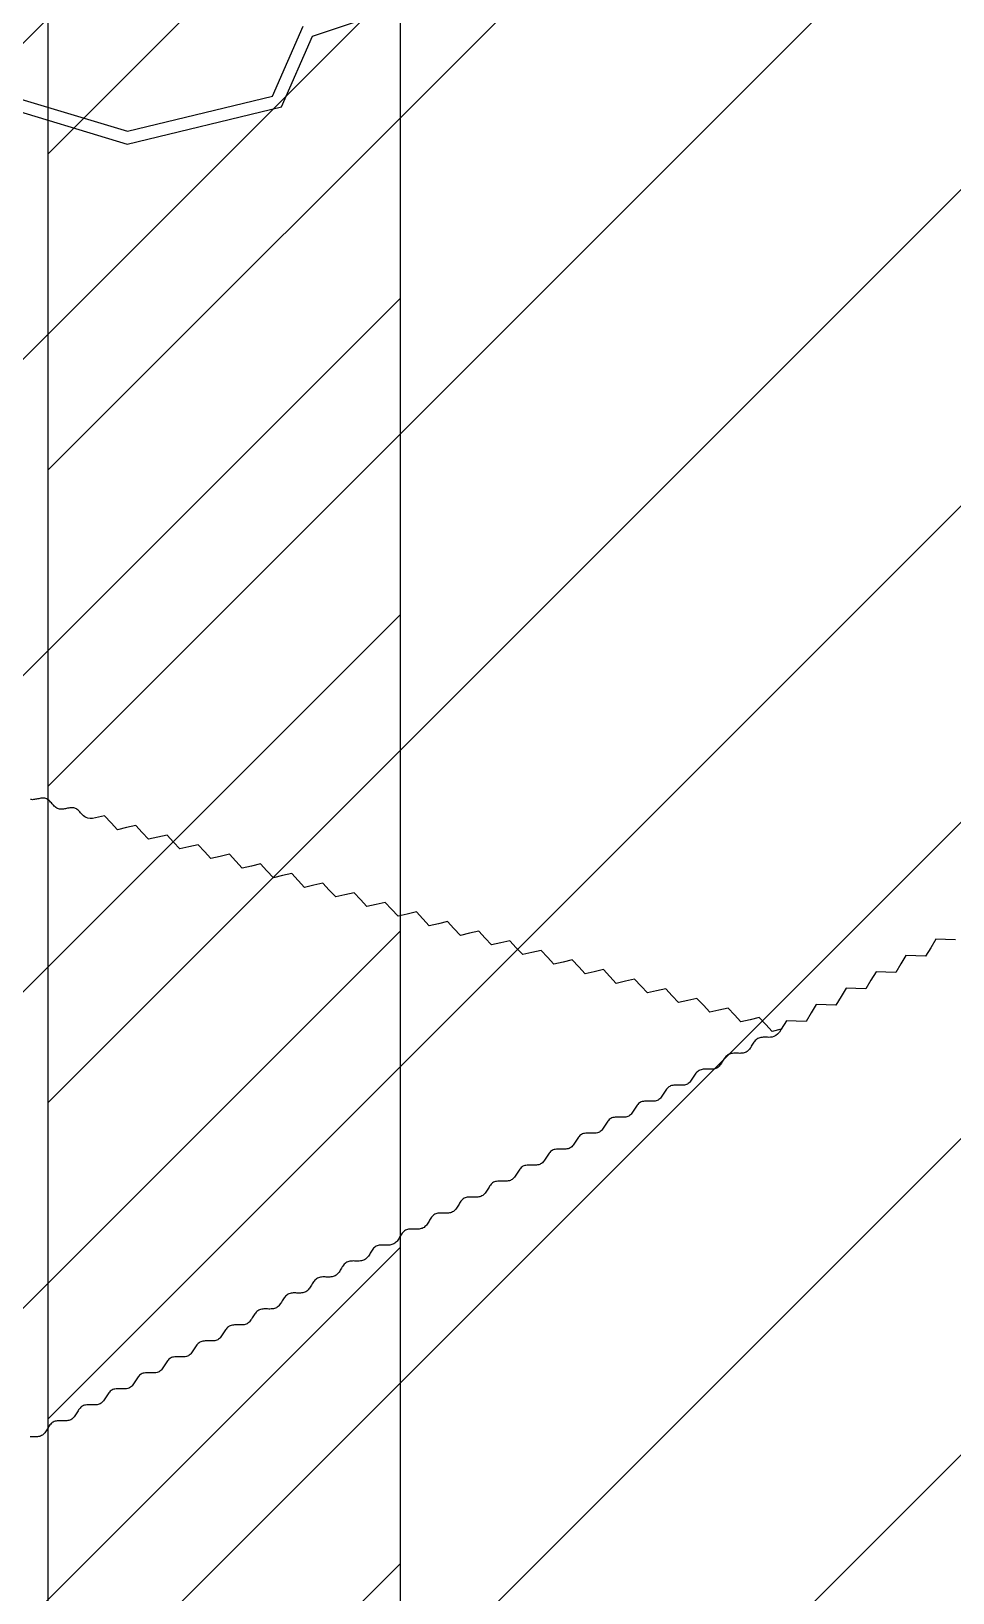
# Model space of a CAD drawing. Header units: metres. Extents: x 511708 to 512549, y 196282 to 196876.
# Drawn here: x 512456.36 to 512461.54, y 196498.23 to 196507 of the extents above; entities that cross this region are included whole.
import ezdxf

# ---------------------------------------------------------------- set-up
doc = ezdxf.new("R2010")
doc.units = ezdxf.units.M
doc.header["$MEASUREMENT"] = 0
doc.layers.get('0').update_dxf_attribs({"linetype": 'CONTINUOUS'})

msp = doc.modelspace()

# ---------------------------------------------------------------- hatches: boundary and pattern name
at = {"ltscale": 30}
h = msp.add_hatch(dxfattribs=at)
h.set_pattern_fill('LINE', color=2, scale=0.396, angle=45, style=0)
h.set_pattern_definition([(45, (510676.5057, 194380.4005), (-0.88904536, 0.88904536), [])])
edge = h.paths.add_edge_path(flags=16)
edge.add_arc((512447.2861, 196505.7065), 4.0759, 0, 360)
h.paths.add_polyline_path([(512436.1353, 196515.6696), (512458.4369, 196515.6696), (512458.4369, 196495.7434), (512436.1353, 196495.7434)])
h = msp.add_hatch(dxfattribs=at)
h.set_pattern_fill('LINE', color=2, scale=0.396, angle=45, style=0)
h.set_pattern_definition([(45, (510696.8274, 194380.4005), (-0.88904536, 0.88904536), [])])
edge = h.paths.add_edge_path(flags=16)
edge.add_arc((512467.6077, 196505.7065), 4.0759, 0, 360)
h.paths.add_polyline_path([(512456.4569, 196515.6696), (512478.7585, 196515.6696), (512478.7585, 196495.7434), (512456.4569, 196495.7434)])

# ---------------------------------------------------------------- linework, layer by layer
at = {"color": 3}
for p, q in [((512457.943, 196506.977), (512459.409, 196507.4676)), ((512457.7196, 196506.64), (512457.8918, 196507.0329)), ((512457.7693, 196506.5807), (512457.943, 196506.977)), ((512455.5753, 196506.8435), (512456.9037, 196506.4423)), ((512455.5673, 196506.7735), (512456.9017, 196506.3705)), ((512456.9037, 196506.4423), (512457.7196, 196506.64)), ((512456.9017, 196506.3705), (512457.7693, 196506.5807))]:
    msp.add_line(p, q, dxfattribs=at)
at = {"color": 5, "linetype": 'Continuous', "lineweight": -3}
for points in [[(512436.1353, 196515.6696), (512458.4369, 196515.6696), (512458.4369, 196495.7434), (512436.1353, 196495.7434)], [(512456.4569, 196515.6696), (512478.7585, 196515.6696), (512478.7585, 196495.7434), (512456.4569, 196495.7434)]]:
    msp.add_lwpolyline(points, close=True, dxfattribs=at)
at = {"color": 42, "lineweight": -3, "ltscale": 30}
for points in [[(512456.7237, 196502.5824), (512456.707, 196502.5799), (512456.693, 196502.5797), (512456.6812, 196502.5815), (512456.6715, 196502.5848), (512456.6633, 196502.5892), (512456.6564, 196502.5946), (512456.6505, 196502.6003), (512456.6452, 196502.6062), (512456.6402, 196502.6118), (512456.6353, 196502.617), (512456.6307, 196502.6219), (512456.626, 196502.6263), (512456.6214, 196502.6302), (512456.6167, 196502.6335), (512456.612, 196502.6363), (512456.607, 196502.6383), (512456.6018, 196502.6396), (512456.5964, 196502.6403), (512456.5908, 196502.6404), (512456.5851, 196502.6401), (512456.5792, 196502.6394), (512456.5732, 196502.6385), (512456.5672, 196502.6373), (512456.5612, 196502.6361), (512456.5551, 196502.6348), (512456.5491, 196502.6337), (512456.5432, 196502.6327), (512456.5373, 196502.632), (512456.5316, 196502.6317), (512456.526, 196502.6318), (512456.5206, 196502.6325), (512456.5154, 196502.6338), (512456.5104, 196502.6359), (512456.5057, 196502.6385), (512456.5011, 196502.6418), (512456.4967, 196502.6454), (512456.4924, 196502.6495), (512456.4882, 196502.6538), (512456.484, 196502.6583), (512456.4799, 196502.6629), (512456.4758, 196502.6675), (512456.4717, 196502.672), (512456.4675, 196502.6763), (512456.4632, 196502.6804), (512456.4587, 196502.684), (512456.4542, 196502.6873), (512456.4494, 196502.6899), (512456.4445, 196502.692), (512456.4393, 196502.6933), (512456.4339, 196502.694), (512456.4283, 196502.6941), (512456.4225, 196502.6938), (512456.4167, 196502.6931), (512456.4107, 196502.6921), (512456.4047, 196502.691), (512456.3987, 196502.6897), (512456.3926, 196502.6885), (512456.3866, 196502.6874), (512456.3807, 196502.6864), (512456.3748, 196502.6857), (512456.3691, 196502.6854), (512456.3635, 196502.6855), (512456.3581, 196502.6862)], [(512461.5576, 196501.8981), (512461.5024, 196501.8994), (512461.4472, 196501.9006), (512461.4185, 196501.8535), (512461.3897, 196501.8063), (512461.3345, 196501.8076), (512461.2793, 196501.8088), (512461.2506, 196501.7617), (512461.2218, 196501.7145), (512461.1666, 196501.7158), (512461.1114, 196501.7171), (512461.0827, 196501.6699), (512461.0539, 196501.6227), (512460.9987, 196501.624), (512460.9435, 196501.6253), (512460.9148, 196501.5781), (512460.886, 196501.5309), (512460.8308, 196501.5322), (512460.7756, 196501.5335), (512460.7469, 196501.4863), (512460.7181, 196501.4391), (512460.6629, 196501.4404), (512460.6077, 196501.4417), (512460.579, 196501.3945), (512460.5274, 196501.3827), (512460.4913, 196501.4215), (512460.4553, 196501.4603), (512460.4037, 196501.4485), (512460.3521, 196501.4367), (512460.3161, 196501.4755), (512460.2801, 196501.5143), (512460.2285, 196501.5025), (512460.1769, 196501.4907), (512460.1409, 196501.5295), (512460.1048, 196501.5683), (512460.0532, 196501.5565), (512460.0016, 196501.5447), (512459.9656, 196501.5835), (512459.9296, 196501.6223), (512459.878, 196501.6105), (512459.8264, 196501.5987), (512459.7904, 196501.6375), (512459.7544, 196501.6763), (512459.7028, 196501.6645), (512459.6512, 196501.6527), (512459.6151, 196501.6915), (512459.5791, 196501.7303), (512459.5275, 196501.7185), (512459.4759, 196501.7067), (512459.4399, 196501.7455), (512459.4039, 196501.7843), (512459.3523, 196501.7725), (512459.3007, 196501.7607), (512459.2647, 196501.7995), (512459.2287, 196501.8383), (512459.1771, 196501.8265), (512459.1254, 196501.8147), (512459.0894, 196501.8535), (512459.0534, 196501.8923), (512459.0018, 196501.8805), (512458.9502, 196501.8687), (512458.9142, 196501.9075), (512458.8782, 196501.9462), (512458.8266, 196501.9345), (512458.775, 196501.9227), (512458.739, 196501.9615), (512458.7029, 196502.0002), (512458.6513, 196501.9884), (512458.5997, 196501.9767), (512458.5637, 196502.0154), (512458.5277, 196502.0542), (512458.4761, 196502.0424), (512458.4245, 196502.0306), (512458.3885, 196502.0694), (512458.3525, 196502.1082), (512458.3009, 196502.0964), (512458.2493, 196502.0846), (512458.2132, 196502.1234), (512458.1772, 196502.1622), (512458.1256, 196502.1504), (512458.074, 196502.1386), (512458.038, 196502.1774), (512458.002, 196502.2162), (512457.9504, 196502.2044), (512457.8988, 196502.1926), (512457.8628, 196502.2314), (512457.8267, 196502.2702), (512457.7751, 196502.2584), (512457.7235, 196502.2466), (512457.6875, 196502.2854), (512457.6515, 196502.3242), (512457.5999, 196502.3124), (512457.5483, 196502.3006), (512457.5123, 196502.3394), (512457.4763, 196502.3782), (512457.4247, 196502.3664), (512457.3731, 196502.3546), (512457.337, 196502.3934), (512457.301, 196502.4322), (512457.2494, 196502.4204), (512457.1978, 196502.4086), (512457.1618, 196502.4474), (512457.1258, 196502.4862), (512457.0742, 196502.4744), (512457.0226, 196502.4626), (512456.9866, 196502.5014), (512456.9506, 196502.5402), (512456.899, 196502.5284), (512456.8474, 196502.5166), (512456.8113, 196502.5554), (512456.7753, 196502.5942), (512456.7237, 196502.5824)], [(512460.579, 196501.3945), (512460.5684, 196501.3793), (512460.558, 196501.3679), (512460.5478, 196501.3598), (512460.5378, 196501.3544), (512460.5281, 196501.3513), (512460.5187, 196501.3498), (512460.5096, 196501.3493), (512460.501, 196501.3495), (512460.4927, 196501.3497), (512460.4849, 196501.3497), (512460.4774, 196501.3496), (512460.4704, 196501.3493), (512460.4638, 196501.3485), (512460.4577, 196501.3473), (512460.4519, 196501.3455), (512460.4465, 196501.343), (512460.4416, 196501.3398), (512460.437, 196501.336), (512460.4327, 196501.3317), (512460.4286, 196501.3268), (512460.4248, 196501.3216), (512460.4211, 196501.3161), (512460.4175, 196501.3104), (512460.4139, 196501.3047), (512460.4104, 196501.2989), (512460.4068, 196501.2932), (512460.4031, 196501.2877), (512460.3992, 196501.2825), (512460.3952, 196501.2777), (512460.3909, 196501.2733), (512460.3863, 196501.2695), (512460.3813, 196501.2663), (512460.376, 196501.2639), (512460.3703, 196501.2621), (512460.3643, 196501.2608), (512460.358, 196501.2601), (512460.3515, 196501.2597), (512460.3449, 196501.2595), (512460.3382, 196501.2596), (512460.3314, 196501.2598), (512460.3246, 196501.2599), (512460.3179, 196501.26), (512460.3113, 196501.2598), (512460.3048, 196501.2594), (512460.2986, 196501.2587), (512460.2926, 196501.2574), (512460.2869, 196501.2556), (512460.2815, 196501.2532), (512460.2766, 196501.25), (512460.2719, 196501.2462), (512460.2676, 196501.2418), (512460.2636, 196501.237), (512460.2597, 196501.2318), (512460.256, 196501.2263), (512460.2524, 196501.2206), (512460.2489, 196501.2148), (512460.2454, 196501.2091), (512460.2418, 196501.2034), (512460.2381, 196501.1979), (512460.2342, 196501.1927), (512460.2302, 196501.1879), (512460.2259, 196501.1835), (512460.2213, 196501.1797), (512460.2163, 196501.1765), (512460.2109, 196501.1741), (512460.2052, 196501.1723), (512460.1992, 196501.171), (512460.193, 196501.1702), (512460.1865, 196501.1698), (512460.1799, 196501.1697), (512460.1732, 196501.1698), (512460.1664, 196501.1699), (512460.1596, 196501.1701), (512460.1529, 196501.1701), (512460.1463, 196501.17), (512460.1398, 196501.1696), (512460.1336, 196501.1688), (512460.1275, 196501.1676), (512460.1218, 196501.1658), (512460.1165, 196501.1633), (512460.1115, 196501.1602), (512460.1069, 196501.1564), (512460.1026, 196501.152), (512460.0986, 196501.1472), (512460.0947, 196501.1419), (512460.091, 196501.1365), (512460.0874, 196501.1308), (512460.0839, 196501.125), (512460.0803, 196501.1192), (512460.0767, 196501.1136), (512460.073, 196501.1081), (512460.0692, 196501.1029), (512460.0651, 196501.098), (512460.0608, 196501.0937), (512460.0562, 196501.0898), (512460.0513, 196501.0867), (512460.0459, 196501.0842), (512460.0402, 196501.0824), (512460.0342, 196501.0812), (512460.0279, 196501.0804), (512460.0215, 196501.08), (512460.0149, 196501.0799), (512460.0081, 196501.0799), (512460.0014, 196501.0801), (512459.9946, 196501.0803), (512459.9879, 196501.0803), (512459.9813, 196501.0802), (512459.9748, 196501.0798), (512459.9685, 196501.079), (512459.9625, 196501.0778), (512459.9568, 196501.076), (512459.9515, 196501.0735), (512459.9465, 196501.0704), (512459.9419, 196501.0665), (512459.9376, 196501.0622), (512459.9335, 196501.0573), (512459.9297, 196501.0521), (512459.926, 196501.0466), (512459.9224, 196501.041), (512459.9189, 196501.0352), (512459.9153, 196501.0294), (512459.9117, 196501.0237), (512459.908, 196501.0182), (512459.9042, 196501.013), (512459.9001, 196501.0082), (512459.8958, 196501.0038), (512459.8912, 196501), (512459.8862, 196500.9968), (512459.8809, 196500.9944), (512459.8752, 196500.9926), (512459.8692, 196500.9914), (512459.8629, 196500.9906), (512459.8564, 196500.9902), (512459.8498, 196500.9901), (512459.8431, 196500.9901), (512459.8363, 196500.9903), (512459.8296, 196500.9904), (512459.8229, 196500.9905), (512459.8162, 196500.9904), (512459.8098, 196500.99), (512459.8035, 196500.9892), (512459.7975, 196500.9879), (512459.7918, 196500.9861), (512459.7864, 196500.9837), (512459.7815, 196500.9805), (512459.7769, 196500.9767), (512459.7726, 196500.9723), (512459.7685, 196500.9675), (512459.7647, 196500.9623), (512459.761, 196500.9568), (512459.7574, 196500.9511), (512459.7538, 196500.9454), (512459.7503, 196500.9396), (512459.7467, 196500.9339), (512459.743, 196500.9284), (512459.7391, 196500.9232), (512459.7351, 196500.9184), (512459.7308, 196500.914), (512459.7262, 196500.9102), (512459.7212, 196500.907), (512459.7159, 196500.9046), (512459.7102, 196500.9028), (512459.7041, 196500.9015), (512459.6979, 196500.9008), (512459.6914, 196500.9003), (512459.6848, 196500.9002), (512459.6781, 196500.9003), (512459.6713, 196500.9004), (512459.6645, 196500.9006), (512459.6578, 196500.9007), (512459.6512, 196500.9005), (512459.6447, 196500.9001), (512459.6385, 196500.8994), (512459.6325, 196500.8981), (512459.6268, 196500.8963), (512459.6214, 196500.8939), (512459.6164, 196500.8907), (512459.6118, 196500.8869), (512459.6075, 196500.8825), (512459.6035, 196500.8777), (512459.5996, 196500.8725), (512459.5959, 196500.867), (512459.5923, 196500.8613), (512459.5888, 196500.8555), (512459.5853, 196500.8498), (512459.5817, 196500.8441), (512459.578, 196500.8386), (512459.5741, 196500.8334), (512459.5701, 196500.8285), (512459.5658, 196500.8242), (512459.5612, 196500.8204), (512459.5562, 196500.8172), (512459.5508, 196500.8147), (512459.5451, 196500.8129), (512459.5391, 196500.8117), (512459.5329, 196500.8109), (512459.5264, 196500.8105), (512459.5198, 196500.8104), (512459.5131, 196500.8105), (512459.5063, 196500.8106), (512459.4995, 196500.8108), (512459.4928, 196500.8108), (512459.4862, 196500.8107), (512459.4797, 196500.8103), (512459.4735, 196500.8095), (512459.4674, 196500.8083), (512459.4617, 196500.8065), (512459.4564, 196500.804), (512459.4514, 196500.8009), (512459.4468, 196500.7971), (512459.4425, 196500.7927), (512459.4385, 196500.7878), (512459.4346, 196500.7826), (512459.4309, 196500.7771), (512459.4273, 196500.7715), (512459.4238, 196500.7657), (512459.4202, 196500.7599), (512459.4166, 196500.7543), (512459.4129, 196500.7488), (512459.4091, 196500.7436), (512459.405, 196500.7387), (512459.4007, 196500.7343), (512459.3961, 196500.7305), (512459.3912, 196500.7274), (512459.3858, 196500.7249), (512459.3801, 196500.7231), (512459.3741, 196500.7219), (512459.3678, 196500.7211), (512459.3614, 196500.7207), (512459.3547, 196500.7206), (512459.348, 196500.7206), (512459.3413, 196500.7208), (512459.3345, 196500.7209), (512459.3278, 196500.721), (512459.3212, 196500.7209), (512459.3147, 196500.7205), (512459.3084, 196500.7197), (512459.3024, 196500.7185), (512459.2967, 196500.7167), (512459.2914, 196500.7142), (512459.2864, 196500.711), (512459.2818, 196500.7072), (512459.2775, 196500.7029), (512459.2734, 196500.698), (512459.2696, 196500.6928), (512459.2659, 196500.6873), (512459.2623, 196500.6816), (512459.2588, 196500.6759), (512459.2552, 196500.6701), (512459.2516, 196500.6644), (512459.2479, 196500.6589), (512459.2441, 196500.6537), (512459.24, 196500.6489), (512459.2357, 196500.6445), (512459.2311, 196500.6407), (512459.2261, 196500.6375), (512459.2208, 196500.6351), (512459.2151, 196500.6333), (512459.2091, 196500.632), (512459.2028, 196500.6313), (512459.1963, 196500.6309), (512459.1897, 196500.6307), (512459.183, 196500.6308), (512459.1762, 196500.631), (512459.1695, 196500.6311), (512459.1627, 196500.6312), (512459.1561, 196500.631), (512459.1497, 196500.6306), (512459.1434, 196500.6299), (512459.1374, 196500.6286), (512459.1317, 196500.6268), (512459.1263, 196500.6244), (512459.1214, 196500.6212), (512459.1168, 196500.6174), (512459.1125, 196500.613), (512459.1084, 196500.6082), (512459.1046, 196500.603), (512459.1009, 196500.5975), (512459.0973, 196500.5918), (512459.0937, 196500.586), (512459.0902, 196500.5803), (512459.0866, 196500.5746), (512459.0829, 196500.5691), (512459.079, 196500.5639), (512459.075, 196500.5591), (512459.0707, 196500.5547), (512459.0661, 196500.5509), (512459.0611, 196500.5477), (512459.0558, 196500.5453), (512459.0501, 196500.5435), (512459.044, 196500.5422), (512459.0378, 196500.5414), (512459.0313, 196500.541), (512459.0247, 196500.5409), (512459.018, 196500.541), (512459.0112, 196500.5411), (512459.0044, 196500.5413), (512458.9977, 196500.5413), (512458.9911, 196500.5412), (512458.9846, 196500.5408), (512458.9784, 196500.54), (512458.9724, 196500.5388), (512458.9667, 196500.537), (512458.9613, 196500.5346), (512458.9563, 196500.5314), (512458.9517, 196500.5276), (512458.9474, 196500.5232), (512458.9434, 196500.5184), (512458.9395, 196500.5131), (512458.9358, 196500.5077), (512458.9322, 196500.502), (512458.9287, 196500.4962), (512458.9252, 196500.4904), (512458.9216, 196500.4848), (512458.9179, 196500.4793), (512458.914, 196500.4741), (512458.91, 196500.4692), (512458.9057, 196500.4649), (512458.901, 196500.461), (512458.8961, 196500.4579), (512458.8907, 196500.4554), (512458.885, 196500.4536), (512458.879, 196500.4524), (512458.8728, 196500.4516), (512458.8663, 196500.4512), (512458.8597, 196500.4511), (512458.853, 196500.4511), (512458.8462, 196500.4513), (512458.8394, 196500.4515), (512458.8327, 196500.4515), (512458.8261, 196500.4514), (512458.8196, 196500.451), (512458.8134, 196500.4502), (512458.8073, 196500.449), (512458.8016, 196500.4472), (512458.7963, 196500.4447), (512458.7913, 196500.4416), (512458.7867, 196500.4377), (512458.7824, 196500.4334), (512458.7784, 196500.4285), (512458.7745, 196500.4233), (512458.7708, 196500.4178), (512458.7672, 196500.4122), (512458.7637, 196500.4064), (512458.7601, 196500.4006), (512458.7565, 196500.3949), (512458.7528, 196500.3895), (512458.749, 196500.3842), (512458.7449, 196500.3794), (512458.7406, 196500.375), (512458.736, 196500.3712), (512458.7311, 196500.368), (512458.7257, 196500.3656), (512458.72, 196500.3638), (512458.714, 196500.3626), (512458.7077, 196500.3618), (512458.7013, 196500.3614), (512458.6946, 196500.3613), (512458.6879, 196500.3613), (512458.6812, 196500.3615), (512458.6744, 196500.3616), (512458.6677, 196500.3617), (512458.6611, 196500.3616), (512458.6546, 196500.3612), (512458.6483, 196500.3604), (512458.6423, 196500.3591), (512458.6366, 196500.3573), (512458.6313, 196500.3549), (512458.6263, 196500.3517), (512458.6217, 196500.3479), (512458.6174, 196500.3435), (512458.6133, 196500.3387), (512458.6095, 196500.3335), (512458.6058, 196500.328), (512458.6022, 196500.3223), (512458.5986, 196500.3166), (512458.5951, 196500.3108), (512458.5915, 196500.3051), (512458.5878, 196500.2996), (512458.584, 196500.2944), (512458.5799, 196500.2896), (512458.5756, 196500.2852), (512458.571, 196500.2814), (512458.566, 196500.2782), (512458.5607, 196500.2758), (512458.555, 196500.274), (512458.549, 196500.2727), (512458.5427, 196500.272), (512458.5362, 196500.2716), (512458.5296, 196500.2714), (512458.5229, 196500.2715), (512458.5161, 196500.2716), (512458.5094, 196500.2718), (512458.5026, 196500.2719), (512458.496, 196500.2717), (512458.4896, 196500.2713), (512458.4833, 196500.2706), (512458.4773, 196500.2693), (512458.4716, 196500.2675), (512458.4662, 196500.2651), (512458.4613, 196500.2619), (512458.4567, 196500.2581), (512458.4524, 196500.2537), (512458.4483, 196500.2489), (512458.4445, 196500.2437), (512458.4408, 196500.2382), (512458.4372, 196500.2325), (512458.4336, 196500.2267), (512458.4301, 196500.221), (512458.4265, 196500.2153), (512458.4228, 196500.2098), (512458.4189, 196500.2046), (512458.4149, 196500.1997), (512458.4106, 196500.1954), (512458.406, 196500.1916), (512458.401, 196500.1884), (512458.3957, 196500.1859), (512458.39, 196500.1841), (512458.3839, 196500.1829), (512458.3777, 196500.1821), (512458.3712, 196500.1817), (512458.3646, 196500.1816), (512458.3579, 196500.1817), (512458.3511, 196500.1818), (512458.3443, 196500.182), (512458.3376, 196500.182), (512458.331, 196500.1819), (512458.3245, 196500.1815), (512458.3183, 196500.1807), (512458.3123, 196500.1795), (512458.3066, 196500.1777), (512458.3012, 196500.1752), (512458.2962, 196500.1721), (512458.2916, 196500.1683), (512458.2873, 196500.1639), (512458.2833, 196500.159), (512458.2794, 196500.1538), (512458.2757, 196500.1483), (512458.2721, 196500.1427), (512458.2686, 196500.1369), (512458.2651, 196500.1311), (512458.2615, 196500.1255), (512458.2578, 196500.12), (512458.2539, 196500.1148), (512458.2499, 196500.1099), (512458.2456, 196500.1055), (512458.2409, 196500.1017), (512458.236, 196500.0986), (512458.2306, 196500.0961), (512458.2249, 196500.0943), (512458.2189, 196500.0931), (512458.2127, 196500.0923), (512458.2062, 196500.0919), (512458.1996, 196500.0918), (512458.1929, 196500.0918), (512458.1861, 196500.092), (512458.1793, 196500.0921), (512458.1726, 196500.0922), (512458.166, 196500.0921), (512458.1595, 196500.0917), (512458.1532, 196500.0909), (512458.1472, 196500.0897), (512458.1415, 196500.0879), (512458.1362, 196500.0854), (512458.1312, 196500.0822), (512458.1266, 196500.0784), (512458.1223, 196500.0741), (512458.1183, 196500.0692), (512458.1144, 196500.064), (512458.1107, 196500.0585), (512458.1071, 196500.0528), (512458.1036, 196500.0471), (512458.1, 196500.0413), (512458.0964, 196500.0356), (512458.0927, 196500.0301), (512458.0889, 196500.0249), (512458.0848, 196500.0201), (512458.0805, 196500.0157), (512458.0759, 196500.0119), (512458.071, 196500.0087), (512458.0656, 196500.0063), (512458.0599, 196500.0045), (512458.0539, 196500.0032), (512458.0476, 196500.0025), (512458.0412, 196500.0021), (512458.0345, 196500.0019), (512458.0278, 196500.002), (512458.0211, 196500.0022), (512458.0143, 196500.0023), (512458.0076, 196500.0024), (512458.001, 196500.0023), (512457.9945, 196500.0018), (512457.9882, 196500.0011), (512457.9822, 196499.9998), (512457.9765, 196499.998), (512457.9712, 196499.9956), (512457.9662, 196499.9924), (512457.9616, 196499.9886), (512457.9573, 196499.9842), (512457.9532, 196499.9794), (512457.9494, 196499.9742), (512457.9457, 196499.9687), (512457.9421, 196499.963), (512457.9385, 196499.9572), (512457.935, 196499.9515), (512457.9314, 196499.9458), (512457.9277, 196499.9403), (512457.9239, 196499.9351), (512457.9198, 196499.9303), (512457.9155, 196499.9259), (512457.9109, 196499.9221), (512457.9059, 196499.9189), (512457.9006, 196499.9165), (512457.8949, 196499.9147), (512457.8889, 196499.9134), (512457.8826, 196499.9126), (512457.8761, 196499.9122), (512457.8695, 196499.9121), (512457.8628, 196499.9122), (512457.856, 196499.9123), (512457.8493, 196499.9125), (512457.8425, 196499.9125), (512457.8359, 196499.9124), (512457.8295, 196499.912), (512457.8232, 196499.9112), (512457.8172, 196499.91), (512457.8115, 196499.9082), (512457.8061, 196499.9058), (512457.8012, 196499.9026), (512457.7966, 196499.8988), (512457.7923, 196499.8944), (512457.7882, 196499.8896), (512457.7844, 196499.8844), (512457.7807, 196499.8789), (512457.7771, 196499.8732), (512457.7735, 196499.8674), (512457.77, 196499.8616), (512457.7664, 196499.856), (512457.7627, 196499.8505), (512457.7588, 196499.8453), (512457.7548, 196499.8404), (512457.7505, 196499.8361), (512457.7459, 196499.8322), (512457.7409, 196499.8291), (512457.7356, 196499.8266), (512457.7298, 196499.8248), (512457.7238, 196499.8236), (512457.7176, 196499.8228), (512457.7111, 196499.8224), (512457.7045, 196499.8223), (512457.6978, 196499.8223), (512457.691, 196499.8225), (512457.6842, 196499.8227), (512457.6775, 196499.8227), (512457.6709, 196499.8226), (512457.6644, 196499.8222), (512457.6582, 196499.8214), (512457.6522, 196499.8202), (512457.6465, 196499.8184), (512457.6411, 196499.8159), (512457.6361, 196499.8128), (512457.6315, 196499.8089), (512457.6272, 196499.8046), (512457.6232, 196499.7997), (512457.6193, 196499.7945), (512457.6156, 196499.789), (512457.612, 196499.7834), (512457.6085, 196499.7776), (512457.6049, 196499.7718), (512457.6014, 196499.7661), (512457.5977, 196499.7607), (512457.5938, 196499.7554), (512457.5898, 196499.7506), (512457.5855, 196499.7462), (512457.5808, 196499.7424), (512457.5759, 196499.7393), (512457.5705, 196499.7368), (512457.5648, 196499.735), (512457.5588, 196499.7338), (512457.5526, 196499.733), (512457.5461, 196499.7326), (512457.5395, 196499.7325), (512457.5327, 196499.7325), (512457.526, 196499.7327), (512457.5192, 196499.7328), (512457.5125, 196499.7329), (512457.5059, 196499.7328), (512457.4994, 196499.7324), (512457.4931, 196499.7316), (512457.4871, 196499.7303), (512457.4814, 196499.7285), (512457.4761, 196499.7261), (512457.4711, 196499.7229), (512457.4665, 196499.7191), (512457.4622, 196499.7147), (512457.4582, 196499.7099), (512457.4543, 196499.7047), (512457.4506, 196499.6992), (512457.447, 196499.6935), (512457.4435, 196499.6878), (512457.4399, 196499.682), (512457.4363, 196499.6763), (512457.4326, 196499.6708), (512457.4288, 196499.6656), (512457.4247, 196499.6608), (512457.4204, 196499.6564), (512457.4158, 196499.6526), (512457.4109, 196499.6494), (512457.4055, 196499.647), (512457.3998, 196499.6452), (512457.3938, 196499.6439), (512457.3875, 196499.6432), (512457.3811, 196499.6428), (512457.3744, 196499.6426), (512457.3677, 196499.6427), (512457.361, 196499.6428), (512457.3542, 196499.643), (512457.3475, 196499.6431), (512457.3408, 196499.6429), (512457.3344, 196499.6425), (512457.3281, 196499.6418), (512457.3221, 196499.6405), (512457.3164, 196499.6387), (512457.3111, 196499.6363), (512457.3061, 196499.6331), (512457.3015, 196499.6293), (512457.2972, 196499.6249), (512457.2931, 196499.6201), (512457.2893, 196499.6149), (512457.2856, 196499.6094), (512457.282, 196499.6037), (512457.2784, 196499.5979), (512457.2749, 196499.5922), (512457.2713, 196499.5865), (512457.2676, 196499.581), (512457.2638, 196499.5758), (512457.2597, 196499.571), (512457.2554, 196499.5666), (512457.2508, 196499.5628), (512457.2458, 196499.5596), (512457.2405, 196499.5571), (512457.2348, 196499.5553), (512457.2288, 196499.5541), (512457.2225, 196499.5533), (512457.216, 196499.5529), (512457.2094, 196499.5528), (512457.2027, 196499.5529), (512457.1959, 196499.553), (512457.1892, 196499.5532), (512457.1824, 196499.5532), (512457.1758, 196499.5531), (512457.1694, 196499.5527), (512457.1631, 196499.5519), (512457.1571, 196499.5507), (512457.1514, 196499.5489), (512457.146, 196499.5464), (512457.1411, 196499.5433), (512457.1365, 196499.5395), (512457.1322, 196499.5351), (512457.1281, 196499.5303), (512457.1243, 196499.525), (512457.1206, 196499.5196), (512457.117, 196499.5139), (512457.1134, 196499.5081), (512457.1099, 196499.5023), (512457.1063, 196499.4967), (512457.1026, 196499.4912), (512457.0987, 196499.486), (512457.0947, 196499.4811), (512457.0904, 196499.4767), (512457.0858, 196499.4729), (512457.0808, 196499.4698), (512457.0755, 196499.4673), (512457.0697, 196499.4655), (512457.0637, 196499.4643), (512457.0575, 196499.4635), (512457.051, 196499.4631), (512457.0444, 196499.463), (512457.0377, 196499.463), (512457.0309, 196499.4632), (512457.0241, 196499.4633), (512457.0174, 196499.4634), (512457.0108, 196499.4633), (512457.0043, 196499.4629), (512456.9981, 196499.4621), (512456.9921, 196499.4609), (512456.9864, 196499.4591), (512456.981, 196499.4566), (512456.976, 196499.4535), (512456.9714, 196499.4496), (512456.9671, 196499.4453), (512456.9631, 196499.4404), (512456.9592, 196499.4352), (512456.9555, 196499.4297), (512456.9519, 196499.424), (512456.9484, 196499.4183), (512456.9448, 196499.4125), (512456.9413, 196499.4068), (512456.9376, 196499.4013), (512456.9337, 196499.3961), (512456.9297, 196499.3913), (512456.9253, 196499.3869), (512456.9207, 196499.3831), (512456.9158, 196499.3799), (512456.9104, 196499.3775), (512456.9047, 196499.3757), (512456.8987, 196499.3745), (512456.8924, 196499.3737), (512456.886, 196499.3733), (512456.8794, 196499.3731), (512456.8726, 196499.3732), (512456.8659, 196499.3734), (512456.8591, 196499.3735), (512456.8524, 196499.3736), (512456.8458, 196499.3735), (512456.8393, 196499.3731), (512456.833, 196499.3723), (512456.827, 196499.371), (512456.8213, 196499.3692), (512456.816, 196499.3668), (512456.811, 196499.3636), (512456.8064, 196499.3598), (512456.8021, 196499.3554), (512456.798, 196499.3506), (512456.7942, 196499.3454), (512456.7905, 196499.3399), (512456.7869, 196499.3342), (512456.7834, 196499.3285), (512456.7798, 196499.3227), (512456.7762, 196499.317), (512456.7725, 196499.3115), (512456.7687, 196499.3063), (512456.7646, 196499.3015), (512456.7603, 196499.2971), (512456.7557, 196499.2933), (512456.7508, 196499.2901), (512456.7454, 196499.2877), (512456.7397, 196499.2859), (512456.7337, 196499.2846), (512456.7274, 196499.2838), (512456.721, 196499.2834), (512456.7143, 196499.2833), (512456.7076, 196499.2834), (512456.7009, 196499.2835), (512456.6941, 196499.2837), (512456.6874, 196499.2838), (512456.6807, 196499.2836), (512456.6743, 196499.2832), (512456.668, 196499.2824), (512456.662, 196499.2812), (512456.6563, 196499.2794), (512456.6509, 196499.277), (512456.646, 196499.2738), (512456.6414, 196499.27), (512456.6371, 196499.2656), (512456.633, 196499.2608), (512456.6292, 196499.2556), (512456.6255, 196499.2501), (512456.6219, 196499.2444), (512456.6183, 196499.2386), (512456.6148, 196499.2329), (512456.6112, 196499.2272), (512456.6075, 196499.2217), (512456.6037, 196499.2165), (512456.5996, 196499.2116), (512456.5953, 196499.2073), (512456.5907, 196499.2034), (512456.5857, 196499.2003), (512456.5804, 196499.1978), (512456.5747, 196499.196), (512456.5687, 196499.1948), (512456.5624, 196499.194), (512456.5559, 196499.1936), (512456.5493, 196499.1935), (512456.5426, 196499.1936), (512456.5358, 196499.1937), (512456.5291, 196499.1939), (512456.5223, 196499.1939), (512456.5157, 196499.1938), (512456.5093, 196499.1934), (512456.503, 196499.1926), (512456.497, 196499.1914), (512456.4913, 196499.1896), (512456.4859, 196499.1871), (512456.481, 196499.184), (512456.4764, 196499.1802), (512456.472, 196499.1758), (512456.468, 196499.1709), (512456.4641, 196499.1657), (512456.4605, 196499.1602), (512456.4569, 196499.1546), (512456.4533, 196499.1488), (512456.4498, 196499.143), (512456.4462, 196499.1373), (512456.4425, 196499.1319), (512456.4386, 196499.1266), (512456.4346, 196499.1218), (512456.4303, 196499.1174), (512456.4257, 196499.1136), (512456.4207, 196499.1105), (512456.4153, 196499.108), (512456.4096, 196499.1062), (512456.4036, 196499.105), (512456.3974, 196499.1042), (512456.3909, 196499.1038), (512456.3843, 196499.1037), (512456.3776, 196499.1037), (512456.3708, 196499.1039), (512456.364, 196499.104), (512456.3573, 196499.1041)]]:
    msp.add_lwpolyline(points, dxfattribs=at)

doc.saveas('drawing.dxf')
